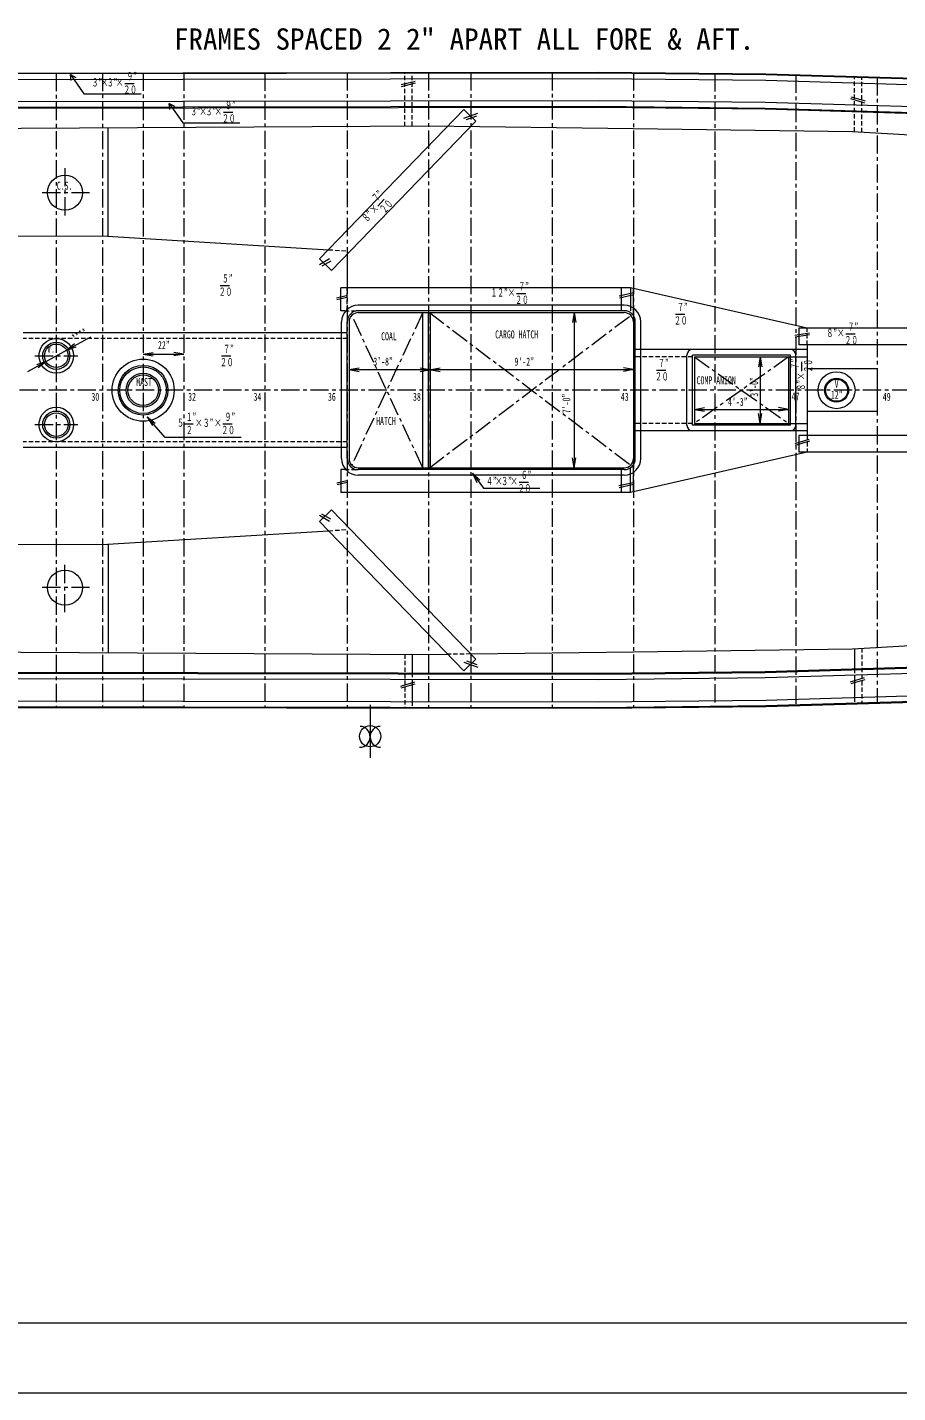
# Model space of a CAD drawing. Units: millimetres, scale not verified. Extents: x -28536 to 28536, y -20184 to 20184.
# Drawn here: x -4248 to 7724, y -20184 to -1412 of the extents above; entities that cross this region are included whole.
import ezdxf
from ezdxf.enums import TextEntityAlignment as Align

# ---------------------------------------------------------------- set-up
doc = ezdxf.new("R2010")
doc.units = ezdxf.units.MM
doc.header["$LTSCALE"] = 50
doc.linetypes.add('CHAIN1', pattern=[8, 5, -1, 1, -1])
doc.linetypes.add('DASHED1', pattern=[1.8, 1.2, -0.6])
for name, color, linetype, lineweight in [('0-0_0', 3, 'Continuous', 18), ('0-1_芯', 4, 'CHAIN1', 18), ('0-2_寸法', 2, 'Continuous', 18), ('0-F_枠', 3, 'Continuous', 18)]:
    doc.layers.add(name, color=color, linetype=linetype, lineweight=lineweight)
doc.styles.add('ＭＳ ゴシック', font='')
doc.styles.get('ＭＳ ゴシック').set_extended_font_data('MS Gothic')

msp = doc.modelspace()

# ---------------------------------------------------------------- linework, layer by layer
at = {"layer": '0-0_0', "color": 1, "linetype": 'DASHED1'}
for p, q in [((943.2, -2769.53), (943.2, -2044.46)), ((1044.8, -2768.93), (1044.8, -2044.3)), ((7129.93, -2847.13), (7129.93, -2100.9)), ((7231.53, -2852.75), (7231.53, -2103.91)), ((-104.99, -4469.95), (151.77, -4485.81)), ((151.77, -5309.04), (151.77, -4995.35)), ((4050.67, -5250.84), (4050.67, -5337.66)), ((121.08, -5309.04), (291.47, -5309.04)), ((6476.37, -5778.94), (6476.37, -5550.34)), ((151.77, -5690.04), (-4305.93, -5690.04)), ((4901.57, -5944.04), (4114.17, -5944.04)), ((4901.57, -6858.44), (4114.17, -6858.44)), ((151.77, -7112.44), (-4305.93, -7112.44)), ((6476.37, -7023.54), (6476.37, -7252.14)), ((121.08, -7493.44), (291.47, -7493.44)), ((-104.99, -8332.54), (151.77, -8316.68)), ((943.2, -10032.96), (943.2, -10758.03)), ((1849.8, -10027.6), (1535.8, -10031.54)), ((7231.53, -9949.74), (7231.53, -10698.58)), ((1044.8, -10288.28), (1044.8, -10377.18)), ((7129.93, -10231.48), (7129.93, -10320.42)), ((1044.8, -10681.98), (1044.8, -10758.18)), ((7129.93, -10625.35), (7129.93, -10701.58))]:
    msp.add_line(p, q, dxfattribs=at)
at = {"layer": '0-0_0'}
for p, q in [((892.28, -2199.68), (1086.9, -2150.85)), ((898.46, -2224.31), (1093.08, -2175.49)), ((7075.54, -2391.75), (7267.71, -2449.46)), ((7082.84, -2367.42), (7275.01, -2425.14)), ((-4971.15, -2523.31), (3606.9, -2510.33)), ((-226.99, -4596.28), (1755.13, -2543.85)), ((1755.13, -2543.85), (1919.57, -2702.65)), ((1756.35, -2660.35), (1947.22, -2592.47)), ((3606.9, -2510.33), (5899.68, -2534.6)), ((5899.68, -2534.6), (9339.45, -2636.41)), ((-3137.68, -4282.68), (-3137.68, -2793.47)), ((-62.56, -4755.09), (1919.57, -2702.65)), ((1790.58, -2681.43), (1935.75, -2629.34)), ((7103.61, -2845.67), (8515.38, -2923.78)), ((151.77, -4485.81), (151.77, -4995.35)), ((-90.97, -4595.04), (-228.5, -4677.29)), ((-62.56, -4755.09), (-226.99, -4596.28)), ((-72.22, -4629.4), (-198.29, -4696.03)), ((4050.67, -4995.35), (62.87, -4995.35)), ((62.87, -5309.04), (62.87, -4995.35)), ((3893.58, -5104.5), (4088.77, -5060.1)), ((3923.67, -5309.04), (3923.67, -4995.35)), ((6476.37, -5550.34), (4050.67, -4995.35)), ((4050.67, -4995.35), (4050.67, -5250.84)), ((4088.77, -5377.2), (4088.77, -5004.07)), ((2.74, -5130.35), (139.07, -5098.78)), ((8.47, -5155.1), (144.8, -5123.53)), ((3961.77, -5232.84), (304.17, -5232.84)), ((3899.21, -5129.26), (4094.4, -5084.86)), ((121.08, -5309.04), (62.87, -5309.04)), ((3961.77, -5309.04), (304.17, -5309.04)), ((304.17, -5334.44), (3961.77, -5334.44)), ((1193.17, -7468.04), (1193.17, -5334.44)), ((1269.37, -7468.04), (1269.37, -5334.44)), ((1294.77, -5334.44), (1294.77, -7468.04)), ((151.77, -5613.84), (-4305.93, -5613.84)), ((75.57, -7341.04), (75.57, -5461.44)), ((151.77, -7341.04), (151.77, -5461.44)), ((177.17, -5461.44), (177.17, -7341.04)), ((4088.77, -5461.44), (4088.77, -7341.04)), ((4114.17, -7341.04), (4114.17, -5461.44)), ((4190.37, -7341.04), (4190.37, -5461.44)), ((6308.2, -5643.39), (6508.48, -5610.89)), ((11219.82, -5550.34), (6362.07, -5550.34)), ((6362.07, -5550.34), (6362.07, -5778.94)), ((6312.26, -5668.47), (6512.55, -5635.96)), ((8482.97, -5778.94), (6362.07, -5778.94)), ((6476.37, -5778.94), (6476.37, -7023.54)), ((6476.37, -5842.44), (4114.17, -5842.44)), ((4825.37, -6883.84), (4825.37, -5918.64)), ((4901.57, -6883.84), (4901.57, -5918.64)), ((6247.77, -5918.64), (4901.57, -5918.64)), ((4926.97, -5944.04), (4926.97, -6858.44)), ((4926.97, -5944.04), (6476.37, -5944.04)), ((6222.37, -5944.04), (6222.37, -6858.44)), ((6247.77, -6883.84), (6247.77, -5918.64)), ((6323.97, -6883.84), (6323.97, -5918.64)), ((7441.57, -6109.14), (6476.37, -6109.14)), ((7441.57, -6109.14), (7441.57, -6693.34)), ((7441.57, -6693.34), (6476.37, -6693.34)), ((6247.77, -6883.84), (4901.57, -6883.84)), ((4926.97, -6858.44), (6476.37, -6858.44)), ((6476.37, -6960.04), (4114.17, -6960.04)), ((6312.26, -7134.02), (6505.76, -7072.96)), ((6319.91, -7158.25), (6513.41, -7097.19)), ((8482.97, -7023.54), (6362.07, -7023.54)), ((6362.07, -7023.54), (6362.07, -7252.14)), ((151.77, -7188.64), (-4305.93, -7188.64)), ((6476.37, -7252.14), (4050.67, -7807.13)), ((11219.82, -7252.14), (6362.07, -7252.14)), ((62.87, -7493.44), (62.87, -7807.13)), ((121.08, -7493.44), (62.87, -7493.44)), ((304.17, -7468.04), (3961.77, -7468.04)), ((3961.77, -7493.44), (304.17, -7493.44)), ((3923.67, -7807.13), (3923.67, -7493.44)), ((4050.67, -7807.13), (4050.67, -7464.83)), ((4088.77, -7798.42), (4088.77, -7425.29)), ((144.8, -7647.39), (8.47, -7678.96)), ((150.53, -7672.14), (14.19, -7703.7)), ((3961.77, -7569.64), (304.17, -7569.64)), ((4083.13, -7673.22), (3887.95, -7717.62)), ((4050.67, -7807.13), (62.87, -7807.13)), ((4088.77, -7697.99), (3893.58, -7742.39)), ((-62.56, -8047.4), (-226.99, -8206.21)), ((-62.56, -8047.4), (1919.57, -10099.84)), ((-90.97, -8207.45), (-228.5, -8125.2)), ((-226.99, -8206.21), (1755.13, -10258.64)), ((-72.22, -8173.09), (-198.29, -8106.46)), ((-3137.68, -8519.81), (-3137.68, -10009.02)), ((7103.61, -9956.82), (8515.38, -9878.71)), ((1044.8, -10033.56), (1044.8, -10288.28)), ((1269.37, -10034.88), (1535.8, -10031.54)), ((1755.13, -10258.64), (1919.57, -10099.84)), ((1790.58, -10121.06), (1935.75, -10173.15)), ((1849.8, -10027.6), (4088.77, -9999.53)), ((4088.77, -9999.53), (7103.61, -9956.82)), ((7129.93, -9955.36), (7129.93, -10231.48)), ((-4971.27, -10291.88), (3606.96, -10304.86)), ((-4971.15, -10279.18), (3606.9, -10292.16)), ((1756.35, -10142.13), (1947.22, -10210.02)), ((3606.9, -10292.16), (5899.68, -10267.89)), ((3606.96, -10304.86), (5899.93, -10280.59)), ((5899.68, -10267.89), (9339.45, -10166.08)), ((5899.93, -10280.59), (9340.06, -10178.77)), ((7129.93, -10320.42), (7129.93, -10625.35)), ((888.81, -10470.35), (1080.98, -10412.63)), ((896.11, -10494.67), (1088.28, -10436.96)), ((1044.8, -10377.18), (1044.8, -10681.98)), ((7075.54, -10410.74), (7267.71, -10353.03)), ((7082.84, -10435.07), (7275.01, -10377.35))]:
    msp.add_line(p, q, dxfattribs=at)
for points in [[(-11108.69, -2182.55), (-9603.56, -2135.28), (-7289.55, -2079.26), (-4975.54, -2040.72), (3609.09, -2027.72), (5909.37, -2052.07), (9362.7, -2154.29)], [(13054.97, -2540.75), (12824.1, -2511.82), (11657.11, -2364.69), (10488.43, -2242.31), (9362.09, -2166.97), (5909.12, -2064.77), (3609.03, -2040.42), (-4975.42, -2053.42), (-7289.29, -2091.95), (-9603.21, -2147.97), (-11107.56, -2195.2)], [(-10926.4, -2265.75), (-9601.09, -2224.14), (-7287.73, -2168.14), (-4974.73, -2129.61), (3608.69, -2116.62), (5907.59, -2140.96), (9358.41, -2243.1), (10481.92, -2318.24), (11648.37, -2440.4), (12814.63, -2587.43), (12940.87, -2603.25)], [(12921.92, -2908.06), (12776.73, -2889.87), (11613.43, -2743.2), (10455.87, -2621.98), (9343.73, -2547.6), (5901.46, -2445.71), (3607.31, -2421.43), (-4971.96, -2434.41), (-7281.51, -2472.88), (-9592.62, -2528.83), (-10998.83, -2572.98)], [(-4971.27, -2510.61), (3606.96, -2497.63), (5899.93, -2521.9)], [(5899.93, -2521.9), (9340.06, -2623.72), (10449.35, -2697.92), (11604.7, -2818.91), (12767.08, -2965.45), (13054.97, -3001.53)], [(-10897.23, -2887.42), (-9970.13, -2878), (-4331.33, -2800.47), (1269.37, -2767.61), (4088.77, -2802.96), (7103.61, -2845.67)], [(-6074.18, -4273.53), (-3143.75, -4282.31), (-104.99, -4469.95)], [(-6074.18, -8528.96), (-3143.75, -8520.18), (-104.99, -8332.54)], [(12921.92, -9894.43), (12776.73, -9912.62), (11613.43, -10059.29), (10455.87, -10180.51), (9343.73, -10254.89), (5901.46, -10356.78), (3607.31, -10381.06), (-4971.96, -10368.08), (-7281.51, -10329.61), (-9592.62, -10273.66), (-10998.83, -10229.51)], [(-10897.23, -9915.07), (-9970.13, -9924.49), (-4331.33, -10002.02), (1269.37, -10034.88)], [(-11108.29, -10607.24), (-9603.21, -10654.52), (-7289.29, -10710.54), (-4975.42, -10749.07), (3609.03, -10762.06), (5909.12, -10737.72), (9362.09, -10635.52), (10488.43, -10560.18), (11657.11, -10437.8), (12824.1, -10290.67), (13413.91, -10216.76), (13519.57, -10199.37)], [(-10926.4, -10536.74), (-9601.09, -10578.35), (-7287.73, -10634.35), (-4974.73, -10672.87), (3608.69, -10685.86), (5907.59, -10661.53), (9358.41, -10559.39), (10481.92, -10484.25), (11648.37, -10362.09), (12814.63, -10215.06), (12940.87, -10199.24)], [(-11108.69, -10619.94), (-9603.56, -10667.21), (-7289.55, -10723.23), (-4975.54, -10761.77), (3609.09, -10774.76), (5909.37, -10750.42), (9362.7, -10648.2)]]:
    msp.add_lwpolyline(points, dxfattribs=at)
for centre, radius in [((-3730.38, -3686.81), 241.3), ((-3849.05, -5928.06), 238.02), ((-3849.05, -5928.06), 187.22), ((-3849.05, -5928.06), 161.82), ((-2654.93, -6401.24), 426.97), ((-2654.93, -6401.24), 341.58), ((-2654.93, -6401.24), 320.23), ((-2654.93, -6401.24), 234.84), ((-2654.93, -6401.24), 209.44), ((6882.77, -6401.24), 254), ((6882.77, -6401.24), 165.1), ((6882.77, -6401.24), 152.4), ((-3849.05, -6874.42), 238.02), ((-3849.05, -6874.42), 187.22), ((-3849.05, -6874.42), 161.82), ((-3730.38, -9115.68), 241.3)]:
    msp.add_circle(centre, radius, dxfattribs=at)
for centre, radius, start, end in [((304.17, -5461.44), 228.6, 90, 180), ((3961.77, -5461.44), 228.6, 360, 90), ((304.17, -5461.44), 152.4, 90, 180), ((304.17, -5461.44), 127, 90, 180), ((3961.77, -5461.44), 152.4, 360, 90), ((3961.77, -5461.44), 127, 0, 90), ((4901.57, -5918.64), 76.2, 90, 180), ((6247.77, -5918.64), 76.2, 360, 90), ((4901.57, -6883.84), 76.2, 180, 270), ((6247.77, -6883.84), 76.2, 270, 360), ((304.17, -7341.04), 228.6, 180, 270), ((304.17, -7341.04), 152.4, 180, 270), ((304.17, -7341.04), 127, 180, 270), ((3961.77, -7341.04), 127, 270, 0), ((3961.77, -7341.04), 152.4, 270, 360), ((3961.77, -7341.04), 228.6, 270, 360)]:
    msp.add_arc(centre, radius, start, end, dxfattribs=at)
at = {"layer": '0-1_芯'}
for p, q in [((-3849.05, -2039.01), (-3849.05, -10750.78)), ((-3213.73, -2038.05), (-3213.73, -10751.74)), ((-2654.93, -2037.2), (-2654.93, -10752.59)), ((-2096.13, -2036.36), (-2096.13, -10753.43)), ((-978.53, -2034.67), (-978.53, -10755.12)), ((151.77, -2032.96), (151.77, -10756.83)), ((1269.37, -2031.26), (1269.37, -10758.52)), ((1853.57, -2030.38), (1853.57, -10759.41)), ((2971.17, -2028.69), (2971.17, -10761.1)), ((4088.77, -2032.8), (4088.77, -10756.99)), ((5206.37, -2044.63), (5206.37, -10745.16)), ((6323.97, -2064.34), (6323.97, -10725.44)), ((7441.57, -2097.42), (7441.57, -10692.36)), ((-3730.38, -3348.22), (-3730.38, -4025.39)), ((-3391.79, -3686.81), (-4068.96, -3686.81)), ((1193.17, -5334.44), (214.37, -7430.85)), ((1193.17, -7468.04), (214.37, -5371.64)), ((1282.07, -5334.44), (4051.57, -7430.85)), ((1282.07, -7468.04), (4051.57, -5371.64)), ((-4143.15, -5928.06), (-3554.68, -5928.06)), ((6222.37, -5944.04), (4926.97, -6858.44)), ((4926.97, -5944.04), (6222.37, -6858.44)), ((23496.11, -6401.24), (-24080.48, -6401.24)), ((-4143.15, -6874.42), (-3554.68, -6874.42)), ((-3730.38, -9454.27), (-3730.38, -8777.1)), ((-3391.79, -9115.68), (-4068.96, -9115.68))]:
    msp.add_line(p, q, dxfattribs=at)
at = {"layer": '0-2_寸法'}
for p, q in [((-2908.23, -2182.84), (-2779.99, -2182.84)), ((-2296.46, -2458.68), (-2110.73, -2724.08)), ((-1550.69, -2580.17), (-1422.45, -2580.17)), ((-2110.73, -2724.08), (-1325.95, -2724.08)), ((574.96, -3869.37), (661.66, -3774.88)), ((-1595.58, -4961.41), (-1467.34, -4961.41)), ((2481.6, -5072.61), (2609.84, -5072.61)), ((3273.36, -5334.44), (3249.05, -5472.32)), ((3273.36, -5334.44), (3273.36, -7468.04)), ((3273.36, -5334.44), (3297.67, -5472.32)), ((4665.68, -5356.99), (4793.92, -5356.99)), ((7010.41, -5627.51), (7138.65, -5627.51)), ((-4240.55, -6145.32), (-3375.44, -5665.23)), ((-3707.56, -5849.54), (-3598.8, -5761.39)), ((-3707.56, -5849.54), (-3575.21, -5803.9)), ((-3990.55, -6006.58), (-4122.9, -6052.23)), ((-3990.55, -6006.58), (-4099.3, -6094.74)), ((-2654.93, -5905.2), (-2517.06, -5880.89)), ((-2654.93, -5905.2), (-2517.06, -5929.51)), ((-2096.13, -5905.2), (-2234.01, -5880.89)), ((-1578.69, -5930.28), (-1450.45, -5930.28)), ((5832.77, -5944.04), (5808.46, -6081.92)), ((5832.77, -5944.04), (5832.77, -6858.44)), ((5832.77, -5944.04), (5857.08, -6081.92)), ((177.17, -6118.47), (315.04, -6094.16)), ((177.17, -6118.47), (4088.77, -6118.47)), ((177.17, -6118.47), (315.04, -6142.78)), ((1156.89, -6142.78), (1432.64, -6094.16)), ((1156.89, -6094.16), (1432.64, -6142.78)), ((4088.77, -6118.47), (3950.89, -6094.16)), ((4088.77, -6118.47), (3950.89, -6142.78)), ((4404.47, -6126.38), (4532.71, -6126.38)), ((6405.75, -6139.42), (6405.75, -6011.18)), ((4926.97, -6664.74), (5064.84, -6640.43)), ((4926.97, -6664.74), (5064.84, -6689.06)), ((5832.77, -6858.44), (5808.46, -6720.57)), ((5832.77, -6858.44), (5857.08, -6720.57)), ((6222.37, -6664.74), (6084.49, -6640.43)), ((-2352.92, -7051.59), (-2597, -6767.11)), ((-2597, -6767.11), (-2488.77, -6855.91)), ((-2597, -6767.11), (-2525.67, -6887.57)), ((-2093.48, -6863.34), (-1965.24, -6863.34)), ((-1560.31, -6863.34), (-1432.06, -6863.34)), ((-1308.44, -7051.59), (-2352.92, -7051.59)), ((3273.36, -7468.04), (3249.05, -7330.17)), ((3273.36, -7468.04), (3297.67, -7330.17)), ((1875.44, -7542.04), (1976.06, -7639.38)), ((1875.44, -7542.04), (1936.7, -7667.92)), ((2516.17, -7664.37), (2644.41, -7664.37)), ((467.66, -10725.17), (467.66, -11454.87))]:
    msp.add_line(p, q, dxfattribs=at)
for points in [[(-3643.2, -2144.18), (-3654, -2061.35), (-3579.87, -2099.87)], [(-3654, -2061.35), (-3468.27, -2326.75), (-2683.49, -2326.75)], [(-2285.66, -2541.52), (-2296.46, -2458.68), (-2222.33, -2497.2)], [(-2654.93, -5905.2), (-2096.13, -5905.2), (-2234.01, -5929.51)], [(4926.97, -6664.74), (6222.37, -6664.74), (6084.49, -6689.06)], [(1875.44, -7542.04), (2025.3, -7748.68), (2799.39, -7748.68)]]:
    msp.add_lwpolyline(points, dxfattribs=at)
msp.add_circle((467.66, -11158.76), 145.94, dxfattribs=at)
for centre, start, end in [((323.69, -11167.04), 269.85527, 88.03056), ((611.62, -11167.04), 91.96944, 270.14473)]:
    msp.add_arc(centre, 144.21, start, end, dxfattribs=at)
at = {"layer": '0-F_枠'}
for p, q in [((-27575.76, -19224), (27575.76, -19224)), ((-28535.76, -20184), (28536.24, -20184))]:
    msp.add_line(p, q, dxfattribs=at)

# ---------------------------------------------------------------- texts
at = {"layer": '0-0_0', "color": 2, "style": 'ＭＳ ゴシック'}
msp.add_text('FRAMES SPACED 2 2" APART ALL FORE & AFT.', height=293.3, dxfattribs=at).set_placement((-2230.54, -1808.04), align=Align.BOTTOM_LEFT)
at = {"layer": '0-2_寸法', "style": 'ＭＳ ゴシック', "width": 0.6}
for s, p in [('９”', (-2883.37, -2172.83)), ('３”', (-3362.11, -2258.04)), ('×', (-3240.66, -2258.04)), ('３”', (-3152.88, -2258.04)), ('×', (-3032.01, -2258.25)), ('２０', (-2925.82, -2357.17)), ('９”', (-1525.83, -2570.16)), ('３”', (-2004.57, -2655.38)), ('×', (-1883.12, -2655.38)), ('３”', (-1795.34, -2655.38)), ('×', (-1674.47, -2655.58)), ('２０', (-1568.28, -2754.51)), ('C.S.', (-3842.02, -3677.58)), ('５”', (-1569, -4953.94)), ('２０', (-1613.17, -5135.75)), ('１２”', (2123.27, -5147.82)), ('×', (2357.82, -5148.02)), ('７”', (2506.45, -5062.6)), ('２０', (2464.01, -5246.95)), ('７”', (4690.53, -5346.98)), ('２０', (4648.08, -5531.32)), ('COAL', (618.3, -5748.84)), ('CARGO HATCH', (2186.46, -5722.33)), ('８”', (6744.43, -5702.71)), ('×', (6886.63, -5702.91)), ('７”', (7035.26, -5617.49)), ('V.', (-3975.3, -5917.18)), ('22”', (-2450.65, -5868.67)), ('７”', (-1552.12, -5922.81)), ('２０', (6992.82, -5801.84)), ('２０', (-1596.29, -6104.61)), ("3'-8”", (510.93, -6095.36)), ("9'-2”", (2452.73, -6096.85)), ('７”', (4429.32, -6116.37)), ('２０', (4386.87, -6300.72)), ('MAST', (-2749.73, -6376.34)), ('COMP ANION', (4957.43, -6353.02)), ('V', (6856.28, -6399.63)), ('30', (-3365.84, -6579.7)), ('32', (-2036.06, -6579.7)), ('34', (-1135.99, -6579.7)), ('36', (-112.74, -6579.7)), ('38', (1057.2, -6579.7)), ('43', (3915.56, -6579.7)), ("4'-3”", (5389.96, -6649.68)), ('47', (6263.98, -6575.51)), ('12"', (6804.09, -6551.5)), ('49', (7518.96, -6579.7)), ('１”', (-2066.91, -6855.88)), ('９”', (-1533.73, -6855.88)), ('５', (-2186.03, -6937.3)), ('２', (-2066.1, -7037.68)), ('×', (-1942.32, -6938.75)), ('３”', (-1832.49, -6938.55)), ('×', (-1680.11, -6938.55)), ('２０', (-1577.9, -7037.68)), ('HATCH', (549.75, -6911.82)), ('６”', (2541.02, -7654.36)), ('４”', (2062.28, -7739.58)), ('×', (2183.73, -7739.58)), ('３”', (2271.51, -7739.58)), ('×', (2392.39, -7739.78)), ('２０', (2498.57, -7838.71))]:
    msp.add_text(s, height=110, dxfattribs=at).set_placement(p, align=Align.BOTTOM_LEFT)
for s, rotation, p in [('７”', 47.467, (587.43, -3844.74)), ('８”', 47.467, (446.38, -4120.78)), ('×', 47.467, (549.39, -4008.49)), ('２０', 47.467, (691.53, -4000.19)), ('****', 29.028, (-3578.32, -5773.17)), ('７”', 90, (6395.74, -6114.57)), ('２０', 90, (6580.08, -6157.01)), ('×', 90, (6481.15, -6263.2)), ("3'-0”", 90, (5837.76, -6490.62)), ('８”', 90, (6480.95, -6405.4)), ("7'-0”", 90, (3254.86, -6718.67))]:
    msp.add_text(s, height=110, rotation=rotation, dxfattribs=at).set_placement(p, align=Align.BOTTOM_LEFT)

doc.saveas('drawing.dxf')
